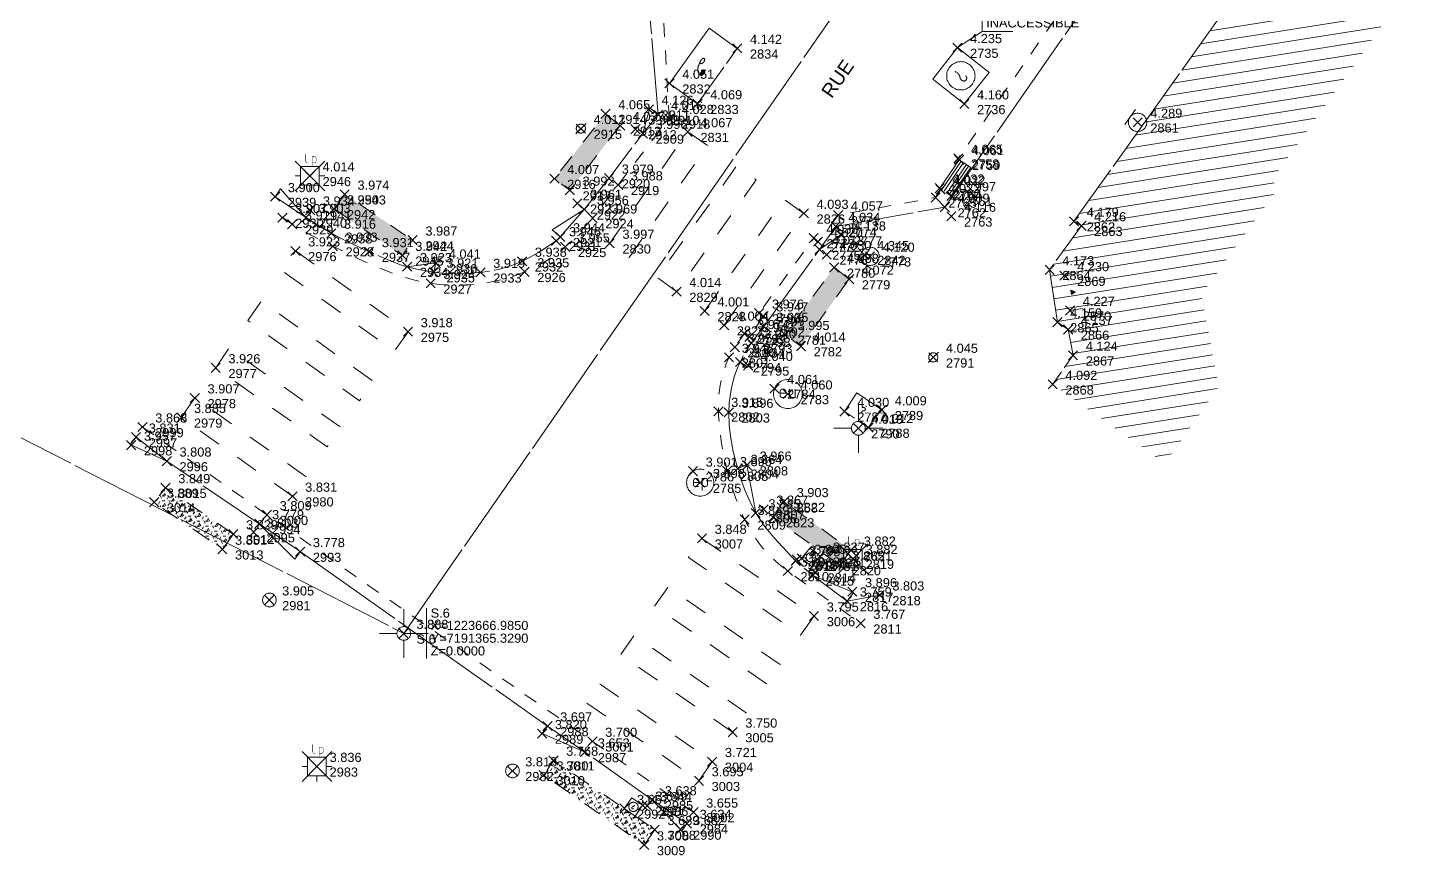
# Model space of a CAD drawing. Header units: metres. Extents: x 1223562 to 1223801, y 7191360 to 7191620.
# Drawn here: x 1223658.76 to 1223689.04, y 7191360.48 to 7191378.57 of the extents above; entities that cross this region are included whole.
import ezdxf
from ezdxf.enums import TextEntityAlignment as Align

# ---------------------------------------------------------------- set-up
doc = ezdxf.new("R2010")
doc.units = ezdxf.units.M
doc.header["$PDMODE"] = 3
doc.header["$PDSIZE"] = 0.1
for name, pattern in [('LL_0822', [2.5, 2.5, 0]), ('LL_0824', [0.35, 0.1, -0.25]), ('LL_0828', [0.8, 0.4, -0.4]), ('LL_0829', [0.6, 0.3, -0.3]), ('ML_0862', [1, 0.5, -0.5]), ('RL_1105', [2.5, 2.5, 0]), ('Socle_Continu', [2.5, 2.5, 0]), ('YL_2901', [2.5, 2.5, 0])]:
    doc.linetypes.add(name, pattern=pattern)
for name, color, linetype, lineweight in [('BATIH_SCS', 201, 'Socle_Continu', 13), ('EAUPO_SCS', 140, 'Socle_Continu', 13), ('ECPUB_SCS', 30, 'Socle_Continu', 13), ('HABIL_SCI', 7, 'Socle_Continu', 13), ('INDET_SCI', 7, 'Socle_Continu', 13), ('INDET_SCS', 7, 'Socle_Continu', 13), ('MARQU_SCS', 7, 'Socle_Continu', 13), ('SIGNV_SCS', 20, 'Socle_Continu', 13), ('SIGTA_SCI', 7, 'Socle_Continu', 13), ('SIGTM_PSI', 1, 'Socle_Continu', 13), ('SIGTM_SCI', 1, 'Socle_Continu', 13), ('SIGTO_PSI', 255, 'Socle_Continu', 13), ('SIGTO_SCI', 255, 'Socle_Continu', 13), ('TELEC_SCS', 3, 'Socle_Continu', 13), ('VOIRH_SCS', 7, 'Socle_Continu', 13), ('VOIRI_SCS', 7, 'Socle_Continu', 13)]:
    doc.layers.add(name, color=color, linetype=linetype, lineweight=lineweight)
for name, color, linetype, lineweight, true_color in [('BATIM_SCS', 7, 'Socle_Continu', 13, 0xdf7fff), ('EAUPL_SCS', 5, 'Socle_Continu', 13, 0x0000ff), ('EAUUS_SCS', 7, 'Socle_Continu', 13, 0x7f3f00), ('SIGTR_PSS', 7, 'Socle_Continu', 13, 0x9966cc), ('SIGTS_PSS', 7, 'Socle_Continu', 13, 0x9966cc)]:
    doc.layers.add(name, color=color, linetype=linetype, lineweight=lineweight, true_color=true_color)
doc.styles.get("Standard").update_dxf_attribs({"font": 'arial.ttf'})
pattern_1 = [(0, (0, 0), (0, 0.1099852), [0.0635, -0.127]), (120, (0, 0), (-0.0952499772403, -0.0549926), [0.0635, -0.127]), (60, (0.0635, 0), (-0.0952499772403, 0.0549926), [0.0635, -0.127])]

# ---------------------------------------------------------------- blocks, each defined once
blk = doc.blocks.new('YP_1521')
at = {"layer": 'SIGTO_SCI', "color": 7, "linetype": 'Socle_Continu'}
blk.add_point((0, 0), dxfattribs=at)
at = {"layer": 'SIGTA_SCI', "linetype": 'Socle_Continu'}
blk.add_attdef('ALT', (0.278, 0.099), '', height=0.2, dxfattribs=at)
at = {"layer": 'SIGTA_SCI', "linetype": 'Socle_Continu', "flags": 9}
blk.add_attdef('CALQUE_ALT', (1.69, -1.18), '', height=0.2, dxfattribs=at)
at = {"layer": 'SIGTM_SCI', "linetype": 'Socle_Continu'}
blk.add_attdef('MAT', (0.278, -0.223), '', height=0.2, dxfattribs=at)
at = {"layer": 'SIGTM_SCI', "linetype": 'Socle_Continu', "flags": 9}
blk.add_attdef('CALQUE_MAT', (1.69, -1.501), '', height=0.2, dxfattribs=at)
at = {"layer": 'SIGTO_SCI', "linetype": 'Socle_Continu', "flags": 9}
for tag, p in [('ID', (1.69, 0.105)), ('NATURE', (1.69, -0.216)), ('FAMILLE', (1.69, -0.538)), ('CALQUE', (1.69, -0.859)), ('PCRS', (1.69, -1.823))]:
    blk.add_attdef(tag, p, '', height=0.2, dxfattribs=at)
blk = doc.blocks.new('YP_2900')
at = {"layer": 'SIGTO_PSI', "linetype": 'Socle_Continu'}
blk.add_line((0.5, 0), (0, 0), dxfattribs=at)
at = {"layer": 'SIGTO_PSI', "linetype": 'Socle_Continu', "flags": 128}
blk.add_lwpolyline([(0.5, -0.55), (0.5, 0.55)], dxfattribs=at)
at = {"layer": 'SIGTO_PSI', "color": 7, "linetype": 'Socle_Continu'}
blk.add_point((0, 0), dxfattribs=at)
at = {"layer": 'SIGTM_PSI', "color": 1, "linetype": 'Socle_Continu'}
blk.add_attdef('MAT', (0.589, 0.345), '', height=0.2, dxfattribs=at)
at = {"layer": 'SIGTM_PSI', "linetype": 'Socle_Continu', "flags": 9}
blk.add_attdef('CALQUE_MAT', (1.598, -0.695), '', height=0.2, dxfattribs=at)
at = {"layer": 'SIGTO_PSI', "linetype": 'Socle_Continu', "flags": 9}
for tag, p in [('ID', (1.598, 0.59)), ('NATURE', (1.598, 0.269)), ('FAMILLE', (1.598, -0.052)), ('CALQUE', (1.598, -0.374)), ('PCRS', (1.598, -1.016))]:
    blk.add_attdef(tag, p, '', height=0.2, dxfattribs=at)
at = {"layer": 'SIGTO_PSI', "linetype": 'Socle_Continu'}
for tag, p in [('X=', (0.589, 0.075)), ('Y=', (0.589, -0.204)), ('Z=', (0.589, -0.482))]:
    blk.add_attdef(tag, p, '', height=0.2, dxfattribs=at)
blk = doc.blocks.new('KP_0763')
at = {"layer": 'INDET_SCS', "linetype": 'Socle_Continu'}
blk.add_lwpolyline([(0, 0), (1, 0), (1, 1), (0, 1)], close=True, dxfattribs=at)
at = {"layer": 'INDET_SCS', "linetype": 'Socle_Continu', "flags": 128}
blk.add_lwpolyline([(0.426, 0.592, -1), (0.574, 0.592, -0.209077), (0.535, 0.496, 0.201083), (0.5, 0.412), (0.5, 0.371)], format="xyb", dxfattribs=at)
at = {"layer": 'INDET_SCS', "linetype": 'Socle_Continu'}
blk.add_lwpolyline([(0.494, 0.341, 0.098491), (0.492, 0.338, 0.098491), (0.491, 0.335, 0.098491), (0.492, 0.331, 0.098491), (0.494, 0.328, 0.098491), (0.496, 0.326, 0.098491), (0.5, 0.325, 0.098491), (0.504, 0.326, 0.098491), (0.506, 0.328, 0.098491), (0.508, 0.331, 0.098491), (0.509, 0.335, 0.098491), (0.508, 0.338, 0.098491), (0.506, 0.341, 0.098491), (0.504, 0.343, 0.098491), (0.5, 0.344, 0.098491), (0.496, 0.343, 0.098491)], format="xyb", close=True, dxfattribs=at)
blk.add_circle((0.5, 0.5), 0.353, dxfattribs=at)
at = {"layer": 'INDET_SCS', "linetype": 'Socle_Continu', "flags": 9}
for tag, p in [('ID', (1.315, 0.865)), ('NATURE', (1.315, 0.544)), ('FAMILLE', (1.315, 0.223)), ('CALQUE', (1.315, -0.099)), ('PCRS', (1.315, -0.42))]:
    blk.add_attdef(tag, p, '', height=0.2, dxfattribs=at)
blk = doc.blocks.new('BP_0089')
at = {"layer": 'EAUPL_SCS', "linetype": 'Socle_Continu'}
for p, q in [((1, 0.813), (-0.001, 0.812)), ((0, 0.625), (1, 0.626)), ((1, 0.376), (0, 0.375)), ((0, 0.187), (1, 0.188))]:
    blk.add_line(p, q, dxfattribs=at)
at = {"layer": 'EAUPL_SCS', "linetype": 'Socle_Continu', "flags": 128}
blk.add_lwpolyline([(0, 0), (-0.001, 1), (0.999, 1), (1, 0.001)], close=True, dxfattribs=at)
at = {"layer": 'EAUPL_SCS', "linetype": 'Socle_Continu', "flags": 9}
for tag, p in [('NATURE', (1.216, 0.676)), ('ID', (1.216, 0.998)), ('FAMILLE', (1.216, 0.355)), ('CALQUE', (1.216, 0.034)), ('PCRS', (1.216, -0.287))]:
    blk.add_attdef(tag, p, '', height=0.2, dxfattribs=at)
blk = doc.blocks.new('LP_0841')
at = {"layer": 'VOIRI_SCS', "linetype": 'Socle_Continu', "flags": 128}
blk.add_lwpolyline([(0, 0), (0, 0.5), (1, 0)], dxfattribs=at)
at = {"layer": 'VOIRI_SCS', "linetype": 'Socle_Continu', "flags": 9}
for tag, p in [('ID', (1.428, 0.548)), ('NATURE', (1.428, 0.227)), ('FAMILLE', (1.428, -0.095)), ('CALQUE', (1.428, -0.416)), ('PCRS', (1.428, -0.737))]:
    blk.add_attdef(tag, p, '', height=0.2, dxfattribs=at)
blk = doc.blocks.new('HP_0569')
at = {"layer": 'SIGNV_SCS', "linetype": 'Socle_Continu'}
blk.add_line((-0.2, -0.2), (0.2, -0.2), dxfattribs=at)
blk.add_circle((0, 0), 0.2, dxfattribs=at)
at = {"layer": 'SIGNV_SCS', "linetype": 'Socle_Continu', "flags": 9}
for tag, p in [('ID', (0.713, 0.595)), ('NATURE', (0.713, 0.273)), ('FAMILLE', (0.713, -0.048)), ('CALQUE', (0.713, -0.369)), ('PCRS', (0.713, -0.69))]:
    blk.add_attdef(tag, p, '', height=0.2, dxfattribs=at)
blk = doc.blocks.new('CP_0161')
at = {"layer": 'EAUUS_SCS', "linetype": 'Socle_Continu', "const_width": 0.0333, "flags": 128}
for points in [[(-0.071, -0.125), (-0.195, -0.125, -0.405328), (-0.27, -0.05), (-0.27, 0.075, -0.999132), (-0.071, 0.075), (-0.071, 0.025), (-0.245, 0.025)], [(0.054, 0.175), (0.054, -0.038, 0.410802), (0.141, -0.125), (0.253, -0.125), (0.253, 0.175)]]:
    blk.add_lwpolyline(points, format="xyb", dxfattribs=at)
at = {"layer": 'EAUUS_SCS', "linetype": 'Socle_Continu'}
blk.add_circle((0, 0), 0.5, dxfattribs=at)
at = {"layer": 'EAUUS_SCS', "linetype": 'Socle_Continu', "flags": 9}
for tag, p in [('ID', (0.989, 0.577)), ('NATURE', (0.989, 0.255)), ('FAMILLE', (0.989, -0.066)), ('CALQUE', (0.989, -0.387)), ('TYPE', (0.989, -1.03)), ('PCRS', (0.989, -0.709))]:
    blk.add_attdef(tag, p, '', height=0.2, dxfattribs=at)
blk = doc.blocks.new('KP_0764')
at = {"layer": 'INDET_SCS', "linetype": 'Socle_Continu', "flags": 128}
blk.add_lwpolyline([(0, 1), (1, 1), (1, 0), (0, 0)], close=True, dxfattribs=at)
blk.add_lwpolyline([(0.437, 0.578, -1), (0.562, 0.578, -0.209077), (0.53, 0.497, 0.201083), (0.5, 0.426), (0.5, 0.391)], format="xyb", dxfattribs=at)
at = {"layer": 'INDET_SCS', "linetype": 'Socle_Continu'}
blk.add_lwpolyline([(0.494, 0.365, 0.098491), (0.493, 0.362, 0.098491), (0.492, 0.359, 0.098491), (0.493, 0.356, 0.098491), (0.494, 0.354, 0.098491), (0.497, 0.352, 0.098491), (0.5, 0.352, 0.098491), (0.503, 0.352, 0.098491), (0.506, 0.354, 0.098491), (0.507, 0.356, 0.098491), (0.508, 0.359, 0.098491), (0.507, 0.362, 0.098491), (0.506, 0.365, 0.098491), (0.503, 0.367, 0.098491), (0.5, 0.367, 0.098491), (0.497, 0.367, 0.098491)], format="xyb", close=True, dxfattribs=at)
blk.add_lwpolyline([(0.494, 0.365, 0.098491), (0.493, 0.362, 0.098491), (0.492, 0.359, 0.098491), (0.493, 0.356, 0.098491), (0.494, 0.354, 0.098491), (0.497, 0.352, 0.098491), (0.5, 0.352, 0.098491), (0.503, 0.352, 0.098491), (0.506, 0.354, 0.098491), (0.507, 0.356, 0.098491), (0.508, 0.359, 0.098491), (0.507, 0.362, 0.098491), (0.506, 0.365, 0.098491), (0.503, 0.367, 0.098491), (0.5, 0.367, 0.098491), (0.497, 0.367, 0.098491)], format="xyb", close=True, dxfattribs=at)
at = {"layer": 'INDET_SCS', "linetype": 'Socle_Continu', "flags": 9}
for tag, p in [('ID', (1.453, 0.86)), ('NATURE', (1.453, 0.539)), ('CALQUE', (1.453, -0.103)), ('FAMILLE', (1.453, 0.218)), ('PCRS', (1.453, -0.425))]:
    blk.add_attdef(tag, p, '', height=0.2, dxfattribs=at)
blk = doc.blocks.new('YP_2908')
at = {"layer": 'SIGTR_PSS', "linetype": 'Socle_Continu'}
for p, q in [((0, 0.15), (0, 0.533)), ((-0.15, 0), (-0.533, 0)), ((0.15, 0), (0.533, 0)), ((0.533, 0), (0.15, 0)), ((0, -0.15), (0, -0.533))]:
    blk.add_line(p, q, dxfattribs=at)
blk.add_circle((0, 0), 0.15, dxfattribs=at)
at = {"layer": 'SIGTR_PSS', "linetype": 'Socle_Continu', "flags": 9}
for tag, p in [('ID', (0.884, 0.274)), ('NATURE', (0.884, -0.047)), ('FAMILLE', (0.884, -0.368)), ('CALQUE', (0.884, -0.689)), ('PCRS', (0.884, -1.011))]:
    blk.add_attdef(tag, p, '', height=0.2, dxfattribs=at)
blk = doc.blocks.new('AP_0001')
at = {"layer": 'EAUPO_SCS', "linetype": 'Socle_Continu'}
blk.add_line((0.113, 0.113), (-0.113, -0.113), dxfattribs=at)
blk.add_circle((0, 0), 0.1, dxfattribs=at)
at = {"layer": 'EAUPO_SCS', "linetype": 'Socle_Continu', "flags": 9}
for tag, p in [('ID', (0.809, 0.507)), ('NATURE', (0.809, 0.186)), ('FAMILLE', (0.809, -0.135)), ('CALQUE', (0.809, -0.456)), ('PCRS', (0.809, -0.778))]:
    blk.add_attdef(tag, p, '', height=0.2, dxfattribs=at)
blk = doc.blocks.new('LP_0842')
at = {"layer": 'VOIRI_SCS', "linetype": 'Socle_Continu', "flags": 128}
blk.add_lwpolyline([(1, 0), (1, 0.5), (0, 0)], dxfattribs=at)
at = {"layer": 'VOIRI_SCS', "linetype": 'Socle_Continu', "flags": 9}
for tag, p in [('ID', (1.488, 0.614)), ('NATURE', (1.488, 0.292)), ('FAMILLE', (1.488, -0.029)), ('CALQUE', (1.488, -0.35)), ('PCRS', (1.488, -0.672))]:
    blk.add_attdef(tag, p, '', height=0.2, dxfattribs=at)
blk = doc.blocks.new('GP_0481')
at = {"layer": 'ECPUB_SCS', "linetype": 'Socle_Continu'}
for p, q in [((-0.325, 0.325), (0, 0)), ((0, 0), (0.325, 0.325)), ((0, 0), (-0.325, -0.325)), ((-0.203, 0), (-0.325, 0)), ((0.203, 0.203), (-0.203, 0.203)), ((-0.203, 0.203), (-0.203, -0.203)), ((0.325, -0.325), (0, 0)), ((0.203, 0.203), (0.203, -0.203)), ((0.203, 0), (0.325, 0)), ((-0.203, -0.203), (0.203, -0.203)), ((0, -0.203), (0, -0.325))]:
    blk.add_line(p, q, dxfattribs=at)
at = {"layer": 'ECPUB_SCS', "linetype": 'Socle_Continu', "const_width": 0.01, "flags": 128}
for points in [[(-0.092, 0.487), (-0.092, 0.321, 0.378783), (-0.059, 0.287), (-0.048, 0.287)], [(0.048, 0.22), (0.048, 0.42), (0.098, 0.42, -0.410802), (0.137, 0.381), (0.137, 0.323, -0.396178), (0.098, 0.287), (0.059, 0.287)]]:
    blk.add_lwpolyline(points, format="xyb", dxfattribs=at)
at = {"layer": 'ECPUB_SCS', "linetype": 'Socle_Continu', "flags": 9}
for tag, p in [('ID', (0.722, 0.587)), ('NATURE', (0.722, 0.266)), ('FAMILLE', (0.722, -0.055)), ('CALQUE', (0.722, -0.377)), ('PCRS', (0.722, -0.698))]:
    blk.add_attdef(tag, p, '', height=0.2, dxfattribs=at)
blk = doc.blocks.new('RP_1121')
at = {"layer": 'BATIM_SCS', "linetype": 'Socle_Continu'}
blk.add_hatch(color=256, dxfattribs=at).paths.add_polyline_path([(0.438, 0.086), (0.5, 0.172), (0.563, 0.086)])
for p, q in [((0, 0.276), (0, 0)), ((0.438, 0.086), (0.5, 0.172)), ((0.563, 0.086), (0.438, 0.086)), ((0.5, 0.172), (0.563, 0.086)), ((1, -0.001), (1, 0.275))]:
    blk.add_line(p, q, dxfattribs=at)
at = {"layer": 'BATIM_SCS', "linetype": 'Socle_Continu', "flags": 9}
for tag, p in [('ID', (1.431, 0.651)), ('NATURE', (1.431, 0.33)), ('FAMILLE', (1.431, 0.008)), ('CALQUE', (1.431, -0.313)), ('PCRS', (1.431, -0.634))]:
    blk.add_attdef(tag, p, '', height=0.2, dxfattribs=at)
blk = doc.blocks.new('LP_0844')
at = {"layer": 'VOIRI_SCS', "linetype": 'Socle_Continu'}
blk.add_circle((0, 0), 0.15, dxfattribs=at)
at = {"layer": 'VOIRI_SCS', "linetype": 'Socle_Continu', "flags": 9}
for tag, p in [('ID', (0.914, 0.102)), ('NATURE', (0.914, -0.22)), ('FAMILLE', (0.914, -0.541)), ('CALQUE', (0.914, -0.862)), ('PCRS', (0.914, -1.183))]:
    blk.add_attdef(tag, p, '', height=0.2, dxfattribs=at)
blk = doc.blocks.new('YP_2903')
at = {"layer": 'SIGTR_PSS', "color": 1, "linetype": 'Socle_Continu'}
blk.add_line((0, 0.15), (0, 0.533), dxfattribs=at)
at = {"layer": 'SIGTR_PSS', "color": 5, "linetype": 'Socle_Continu'}
blk.add_line((-0.15, 0), (-0.533, 0), dxfattribs=at)
at = {"layer": 'SIGTR_PSS', "color": 3, "linetype": 'Socle_Continu'}
blk.add_line((0.15, 0), (0.533, 0), dxfattribs=at)
at = {"layer": 'SIGTR_PSS', "color": 2, "linetype": 'Socle_Continu'}
blk.add_line((0, -0.15), (0, -0.533), dxfattribs=at)
at = {"layer": 'SIGTR_PSS', "color": 4, "linetype": 'Socle_Continu'}
blk.add_circle((0, 0), 0.15, dxfattribs=at)
at = {"layer": 'SIGTR_PSS', "linetype": 'Socle_Continu', "flags": 9}
for tag, p in [('ID', (1.343, 0.305)), ('NATURE', (1.343, -0.016)), ('FAMILLE', (1.343, -0.337)), ('CALQUE', (1.343, -0.659)), ('PCRS', (1.343, -0.98))]:
    blk.add_attdef(tag, p, '', height=0.2, dxfattribs=at)
blk = doc.blocks.new('BP_0081')
at = {"layer": 'EAUPL_SCS', "linetype": 'Socle_Continu', "const_width": 0.0333, "flags": 128}
for points in [[(-0.051, -0.144), (-0.176, -0.144, -0.424), (-0.251, -0.069), (-0.251, 0.056, -0.997785), (-0.051, 0.056), (-0.051, 0.006), (-0.226, 0.006)], [(0.073, -0.295), (0.073, 0.156), (0.186, 0.156, -0.410802), (0.273, 0.068), (0.273, -0.062, -0.396178), (0.186, -0.144), (0.098, -0.144)]]:
    blk.add_lwpolyline(points, format="xyb", dxfattribs=at)
at = {"layer": 'EAUPL_SCS', "linetype": 'Socle_Continu'}
blk.add_circle((0, 0), 0.5, dxfattribs=at)
at = {"layer": 'EAUPL_SCS', "linetype": 'Socle_Continu', "flags": 9}
for tag, p in [('NATURE', (0.931, 0.348)), ('ID', (0.931, 0.67)), ('FAMILLE', (0.931, 0.027)), ('CALQUE', (0.931, -0.294)), ('PCRS', (0.931, -0.615)), ('TYPE', (0.931, -0.937))]:
    blk.add_attdef(tag, p, '', height=0.2, dxfattribs=at)
blk = doc.blocks.new('*U86')
at = {"layer": 'INDET_SCI', "linetype": 'Socle_Continu'}
blk.add_line((0.542, 0.354), (0, 0), dxfattribs=at)
at = {"layer": 'INDET_SCI', "linetype": 'Socle_Continu', "flags": 128}
blk.add_lwpolyline([(1.215, 0.354), (0.542, 0.354), (0.542, 0.711)], dxfattribs=at)
at = {"layer": 'INDET_SCI', "linetype": 'Socle_Continu'}
blk.add_point((0, 0), dxfattribs=at)
blk.add_attdef('TXT', (0.63, 0.441), '', height=0.2, dxfattribs=at)
at = {"layer": 'INDET_SCI', "linetype": 'Socle_Continu', "flags": 9}
for tag, p in [('ID', (1.967, 0.144)), ('NATURE', (1.967, -0.177)), ('FAMILLE', (1.967, -0.499)), ('CALQUE', (1.967, -0.82)), ('PCRS', (1.967, -1.141))]:
    blk.add_attdef(tag, p, '', height=0.2, dxfattribs=at)
blk = doc.blocks.new('IP_0645')
at = {"layer": 'TELEC_SCS', "linetype": 'Socle_Continu'}
h = blk.add_hatch(color=256, dxfattribs=at)
edge = h.paths.add_edge_path()
edge.add_ellipse((0.552, 0.603), major_axis=(-0.0325, 0.0325), ratio=1, start_angle=-134.959, end_angle=45.041, ccw=False)
edge.add_ellipse((0.552, 0.603), major_axis=(0.0325, 0.0325), ratio=1, start_angle=135.041, end_angle=315.041, ccw=False)
h = blk.add_hatch(color=256, dxfattribs=at)
edge = h.paths.add_edge_path()
edge.add_ellipse((0.414, 0.404), major_axis=(0.0324, 0.0324), ratio=1, start_angle=-44.959, end_angle=135.041, ccw=False)
edge.add_ellipse((0.414, 0.404), major_axis=(0.0324, 0.0324), ratio=1, start_angle=135.041, end_angle=315.041, ccw=False)
at = {"layer": 'TELEC_SCS', "linetype": 'Socle_Continu', "flags": 128}
blk.add_lwpolyline([(0, 1), (1, 1), (1, 0), (0, 0)], close=True, dxfattribs=at)
at = {"layer": 'TELEC_SCS', "linetype": 'Socle_Continu'}
for points in [[(0.47, 0.622, 0.070816), (0.429, 0.592, 0.035655), (0.413, 0.573, 0.098491)], [(0.55, 0.649, 0.060394), (0.492, 0.633, 0.025244), (0.47, 0.622, 0.098491)], [(0.598, 0.603, 0.098311), (0.594, 0.621, 0.098491), (0.584, 0.636, 0.098491), (0.57, 0.646, 0.098491), (0.552, 0.649, 0.098491), (0.534, 0.646, 0.098491), (0.52, 0.636, 0.098491), (0.51, 0.621, 0.098491), (0.506, 0.603, 0.000179), (0.506, 0.603, 0.098491)], [(0.378, 0.5, 0.062521), (0.367, 0.41, 0.003745), (0.367, 0.404, 0.098491)], [(0.46, 0.404, 0.098311), (0.457, 0.422, 0.098491), (0.447, 0.437, 0.098491), (0.432, 0.447, 0.098491), (0.414, 0.45, 0.098491), (0.397, 0.447, 0.098491), (0.382, 0.437, 0.098491), (0.372, 0.422, 0.098491), (0.369, 0.404, 0.000179), (0.369, 0.404, 0.098491)], [(0.413, 0.573, 0.059478), (0.388, 0.529, 0.035459), (0.378, 0.5, 0.098491)], [(0.506, 0.603, 0.098311), (0.51, 0.586, 0.098491), (0.52, 0.571, 0.098491), (0.534, 0.561, 0.098491), (0.552, 0.557, 0.098491), (0.57, 0.561, 0.098491), (0.584, 0.571, 0.098491), (0.594, 0.586, 0.098491), (0.598, 0.603, 0.000179), (0.598, 0.603, 0.098491)], [(0.369, 0.404, 0.098311), (0.372, 0.387, 0.098491), (0.382, 0.372, 0.098491), (0.397, 0.362, 0.098491), (0.414, 0.359, 0.098491), (0.432, 0.362, 0.098491), (0.447, 0.372, 0.098491), (0.457, 0.387, 0.098491), (0.46, 0.404, 0.000179), (0.46, 0.404, 0.098491)]]:
    blk.add_lwpolyline(points, format="xyb", dxfattribs=at)
at = {"layer": 'TELEC_SCS', "linetype": 'Socle_Continu', "flags": 9}
for tag, p in [('ID', (1.139, 0.951)), ('NATURE', (1.139, 0.63)), ('FAMILLE', (1.139, 0.309)), ('CALQUE', (1.139, -0.012)), ('PCRS', (1.139, -0.334))]:
    blk.add_attdef(tag, p, '', height=0.2, dxfattribs=at)
blk = doc.blocks.new('ZP_1565')
at = {"layer": 'HABIL_SCI', "linetype": 'Socle_Continu'}
blk.add_attdef('TYPE', text='', height=0.3, dxfattribs=at).set_placement((0, 0), align=Align.MIDDLE_CENTER)
at = {"layer": 'HABIL_SCI', "linetype": 'Socle_Continu', "flags": 9}
for tag, p in [('ID', (0.547, -0.599)), ('NATURE', (0.547, -0.92)), ('FAMILLE', (0.547, -1.242)), ('CALQUE', (0.547, -1.563)), ('PCRS', (0.533, -1.833))]:
    blk.add_attdef(tag, p, '', height=0.2, dxfattribs=at)

msp = doc.modelspace()

# ---------------------------------------------------------------- hatches: boundary and pattern name
at = {"layer": 'BATIH_SCS', "linetype": 'Socle_Continu'}
h = msp.add_hatch(dxfattribs=at)
h.set_pattern_fill('RL_1107', color=256, angle=324, pattern_type=2)
h.set_pattern_definition([(9, (0, 0), (-0.03910861626, 0.246922085149), [])])
h.paths.add_polyline_path([(1223693.899, 7191386.462), (1223691.445, 7191388.188), (1223686.618, 7191381.321), (1223681.64, 7191374.338), (1223681.803, 7191374.239), (1223681.106, 7191373.276), (1223681.279, 7191372.134), (1223681.511, 7191371.972), (1223681.62, 7191371.408), (1223681.173, 7191370.772), (1223683.629, 7191369.049), (1223684.806, 7191370.726), (1223684.419, 7191372.736), (1223686.136, 7191375.108), (1223685.953, 7191375.22), (1223689.066, 7191379.588)])
h.paths.add_polyline_path([(1223681.662, 7191372.796), (1223681.585, 7191372.734), (1223681.569, 7191372.829)], flags=16)
at = {"layer": 'VOIRH_SCS', "linetype": 'Socle_Continu'}
h = msp.add_hatch(dxfattribs=at)
h.set_pattern_fill('LL_0828', color=256, pattern_type=2)
h.set_pattern_definition(pattern_1)
h.paths.add_polyline_path([(1223766.644, 7191534.093), (1223766.476, 7191533.745), (1223767.544, 7191533.222), (1223767.716, 7191533.563)])
h.paths.add_polyline_path([(1223764.146, 7191526.481), (1223763.998, 7191526.123), (1223762.912, 7191526.626), (1223763.07, 7191526.987)])
h.paths.add_polyline_path([(1223761.261, 7191547.655), (1223761.611, 7191547.482), (1223761.318, 7191546.958), (1223760.632, 7191545.631), (1223760.366, 7191545.094), (1223760.009, 7191545.268), (1223760.274, 7191545.798), (1223760.97, 7191547.133)])
h.paths.add_polyline_path([(1223769.075, 7191542.832), (1223768.72, 7191543.01), (1223768.187, 7191541.953), (1223768.53, 7191541.765)])
h.paths.add_polyline_path([(1223676.723, 7191373.072), (1223676.396, 7191373.327), (1223675.318, 7191371.862), (1223675.669, 7191371.608)])
h.paths.add_polyline_path([(1223671.716, 7191376.429), (1223671.397, 7191376.687), (1223670.281, 7191375.269), (1223670.618, 7191375.016)])
h = msp.add_hatch(dxfattribs=at)
h.set_pattern_fill('LL_0828', color=256, pattern_type=2)
h.set_pattern_definition(pattern_1)
h.paths.add_polyline_path([(1223665.464, 7191374.607), (1223665.695, 7191374.928), (1223667.18, 7191373.925), (1223666.958, 7191373.591)])
h.paths.add_polyline_path([(1223676.52, 7191366.822), (1223676.766, 7191367.148), (1223675.298, 7191368.209), (1223675.063, 7191367.87)])
h = msp.add_hatch(dxfattribs=at)
h.set_pattern_fill('LL_0828', color=256, pattern_type=2)
h.set_pattern_definition(pattern_1)
h.paths.add_polyline_path([(1223663.259, 7191367.504), (1223663.018, 7191367.168), (1223661.527, 7191368.197), (1223661.777, 7191368.513)])
h = msp.add_hatch(dxfattribs=at)
h.set_pattern_fill('LL_0828', color=256, pattern_type=2)
h.set_pattern_definition(pattern_1)
h.paths.add_polyline_path([(1223672.473, 7191361.041), (1223672.243, 7191360.705), (1223670.046, 7191362.234), (1223670.259, 7191362.556)])

# ---------------------------------------------------------------- linework, layer by layer
at = {"layer": 'BATIM_SCS', "linetype": 'RL_1105', "flags": 128}
msp.add_lwpolyline([(1223691.445, 7191388.188), (1223686.618, 7191381.321), (1223681.64, 7191374.338), (1223681.803, 7191374.239), (1223681.106, 7191373.276), (1223681.279, 7191372.134), (1223681.511, 7191371.972), (1223681.62, 7191371.408), (1223681.173, 7191370.772)], dxfattribs=at)
at = {"layer": 'MARQU_SCS', "linetype": 'ML_0862', "flags": 128}
for points in [[(1223671.489, 7191373.856), (1223673.194, 7191376.293), (1223673.626, 7191375.991), (1223671.917, 7191373.547)], [(1223672.95, 7191372.8), (1223672.523, 7191373.108), (1223674.26, 7191375.545), (1223674.691, 7191375.242)], [(1223673.99, 7191372.065), (1223675.733, 7191374.51), (1223675.302, 7191374.813), (1223673.565, 7191372.377)], [(1223664.617, 7191373.689), (1223667.078, 7191371.923), (1223666.779, 7191371.498), (1223664.323, 7191373.259)], [(1223663.578, 7191372.168), (1223663.872, 7191372.597), (1223666.319, 7191370.842), (1223666.02, 7191370.416)], [(1223662.873, 7191371.134), (1223663.166, 7191371.564), (1223665.611, 7191369.834), (1223665.312, 7191369.409)], [(1223662.12, 7191370.049), (1223662.417, 7191370.476), (1223664.851, 7191368.753), (1223664.552, 7191368.327)], [(1223673.506, 7191367.407), (1223675.956, 7191365.709), (1223675.662, 7191365.29), (1223673.213, 7191366.987)], [(1223672.471, 7191365.926), (1223672.764, 7191366.345), (1223675.212, 7191364.649), (1223674.918, 7191364.23)], [(1223671.73, 7191364.865), (1223672.024, 7191365.285), (1223674.469, 7191363.59), (1223674.175, 7191363.171)], [(1223673.439, 7191362.106), (1223673.729, 7191362.528), (1223671.282, 7191364.223), (1223670.989, 7191363.804)]]:
    msp.add_lwpolyline(points, close=True, dxfattribs=at)
at = {"layer": 'SIGTS_PSS', "linetype": 'YL_2901', "flags": 128}
msp.add_lwpolyline([(1223754.624, 7191615.542), (1223774.768, 7191564.41), (1223759.899, 7191516.921), (1223739.481, 7191487.157), (1223712.27, 7191430.488), (1223666.985, 7191365.329), (1223604.313, 7191397.356), (1223562.746, 7191366.34)], dxfattribs=at)
at = {"layer": 'VOIRI_SCS', "linetype": 'LL_0822', "flags": 128}
for points in [[(1223670.408, 7191373.996), (1223670.929, 7191374.598), (1223671.473, 7191375.279), (1223672.213, 7191376.256), (1223672.551, 7191376.668), (1223672.32, 7191379.344), (1223674.023, 7191381.738), (1223676.725, 7191385.583), (1223677.32, 7191386.447), (1223677.575, 7191386.798), (1223680.824, 7191391.442, 0.004285), (1223682.471, 7191393.84, 0.032782), (1223683.614, 7191395.801, -0.009909), (1223684.768, 7191398.007), (1223687.565, 7191403.424), (1223692.921, 7191413.726), (1223693.304, 7191414.466), (1223693.933, 7191415.668), (1223696.679, 7191420.977), (1223698.22, 7191424.09), (1223699.067, 7191425.653)], [(1223725.843, 7191413.176), (1223719.78, 7191416.663), (1223718.931, 7191417.138), (1223714.702, 7191419.583), (1223711.451, 7191421.428), (1223709.573, 7191422.482), (1223709.133, 7191422.727, 0.099741), (1223708.068, 7191422.953, 0.135879), (1223706.971, 7191422.662, 0.12445), (1223706.17, 7191421.873, 0.016631), (1223706.033, 7191421.631), (1223705.372, 7191420.358), (1223700.035, 7191410.07), (1223697.258, 7191404.712), (1223696.842, 7191403.913), (1223692.93, 7191396.45), (1223692.184, 7191395.045, 0.00741), (1223690.411, 7191391.7, -0.028189), (1223689.217, 7191389.656, -0.006258), (1223686.621, 7191385.843), (1223683.045, 7191380.73), (1223682.587, 7191380.061), (1223678.817, 7191374.645), (1223676.429, 7191374.225), (1223676.076, 7191373.72), (1223674.855, 7191372.041), (1223674.583, 7191371.677), (1223674.473, 7191371.509), (1223674.374, 7191371.334), (1223674.338, 7191371.261), (1223674.289, 7191371.151), (1223674.219, 7191370.961), (1223674.165, 7191370.766), (1223674.126, 7191370.566), (1223674.102, 7191370.365), (1223674.092, 7191370.162), (1223674.102, 7191369.876), (1223674.137, 7191369.592), (1223674.191, 7191369.309), (1223674.262, 7191369.029), (1223674.289, 7191368.935), (1223674.344, 7191368.752), (1223674.438, 7191368.479), (1223674.549, 7191368.215), (1223674.681, 7191367.963), (1223674.868, 7191367.682), (1223675.082, 7191367.417), (1223675.554, 7191366.916), (1223675.932, 7191366.597), (1223676.678, 7191366.036), (1223677.39, 7191366.169)]]:
    msp.add_lwpolyline(points, format="xyb", dxfattribs=at)
at = {"layer": 'VOIRI_SCS', "linetype": 'LL_0829', "flags": 128}
for points in [[(1223705.945, 7191421.486), (1223705.623, 7191421.637), (1223699.23, 7191409.284), (1223696.827, 7191404.722), (1223692.605, 7191396.658), (1223691.867, 7191395.223, -0.018152), (1223689.904, 7191391.507, -0.013441), (1223688.902, 7191389.869, -0.008683), (1223686.324, 7191386.047), (1223682.742, 7191380.93), (1223679.109, 7191375.712), (1223679.129, 7191375.684)], [(1223678.725, 7191375.03), (1223678.614, 7191374.856), (1223676.483, 7191374.472), (1223676.044, 7191373.891), (1223675.949, 7191373.969), (1223674.757, 7191372.328), (1223674.851, 7191372.268), (1223674.544, 7191371.811), (1223674.433, 7191371.882), (1223674.223, 7191371.585), (1223674.097, 7191371.362, 0.11951), (1223673.866, 7191370.182, 0.050617), (1223674.057, 7191368.886, 0.049109), (1223674.44, 7191367.82, 0.126839), (1223675.382, 7191366.692), (1223676.974, 7191365.549)]]:
    msp.add_lwpolyline(points, format="xyb", dxfattribs=at)
for points in [[(1223673.336, 7191380.258), (1223672.643, 7191379.204), (1223672.654, 7191379.004), (1223672.787, 7191376.584), (1223671.672, 7191375.132), (1223671.114, 7191374.407)], [(1223664.334, 7191374.417), (1223664.546, 7191374.274), (1223664.901, 7191374.066), (1223665.267, 7191373.875), (1223665.434, 7191373.792), (1223666.013, 7191373.508), (1223666.392, 7191373.338), (1223666.777, 7191373.187), (1223667.17, 7191373.065), (1223667.37, 7191373.018), (1223667.573, 7191372.98), (1223667.766, 7191372.956), (1223667.961, 7191372.941), (1223668.158, 7191372.937), (1223668.355, 7191372.942), (1223668.551, 7191372.958), (1223668.747, 7191372.983), (1223668.942, 7191373.019), (1223669.134, 7191373.064), (1223669.323, 7191373.119), (1223669.509, 7191373.185), (1223669.627, 7191373.232), (1223669.691, 7191373.26), (1223669.868, 7191373.344), (1223670.039, 7191373.439), (1223670.205, 7191373.542), (1223670.363, 7191373.655), (1223670.514, 7191373.778), (1223670.673, 7191373.925), (1223670.824, 7191374.081), (1223671.114, 7191374.407)], [(1223661.274, 7191369.84), (1223663.994, 7191367.922), (1223671.112, 7191362.97), (1223673.319, 7191361.422)]]:
    msp.add_lwpolyline(points, dxfattribs=at)
at = {"layer": 'VOIRI_SCS', "linetype": 'LL_0828', "flags": 128}
for points in [[(1223671.716, 7191376.429), (1223671.397, 7191376.687), (1223670.281, 7191375.269), (1223670.618, 7191375.016)], [(1223665.464, 7191374.607), (1223665.695, 7191374.928), (1223667.18, 7191373.925), (1223666.958, 7191373.591)], [(1223676.723, 7191373.072), (1223676.396, 7191373.327), (1223675.318, 7191371.862), (1223675.669, 7191371.608)], [(1223676.52, 7191366.822), (1223676.766, 7191367.148), (1223675.298, 7191368.209), (1223675.063, 7191367.87)], [(1223672.473, 7191361.041), (1223672.243, 7191360.705), (1223670.046, 7191362.234), (1223670.259, 7191362.556)]]:
    msp.add_lwpolyline(points, close=True, dxfattribs=at)
at = {"layer": 'VOIRI_SCS', "linetype": 'LL_0822', "flags": 128}
for points in [[(1223664.173, 7191374.875), (1223664.846, 7191374.42), (1223665.177, 7191374.208), (1223665.517, 7191374.012), (1223665.869, 7191373.836), (1223666.227, 7191373.673), (1223666.569, 7191373.523), (1223666.916, 7191373.389), (1223667.061, 7191373.344), (1223667.274, 7191373.288), (1223667.641, 7191373.224), (1223667.885, 7191373.2), (1223668.131, 7191373.19), (1223668.377, 7191373.195), (1223668.623, 7191373.215), (1223668.663, 7191373.22), (1223668.868, 7191373.25), (1223669.109, 7191373.302), (1223669.345, 7191373.373), (1223669.573, 7191373.463), (1223669.767, 7191373.561), (1223669.954, 7191373.67), (1223670.319, 7191373.911)], [(1223670.408, 7191373.996), (1223670.319, 7191373.911)], [(1223673.177, 7191361.176), (1223672.414, 7191361.691), (1223670.949, 7191362.736), (1223670.127, 7191363.305), (1223664.72, 7191367.116), (1223663.827, 7191367.727), (1223661.804, 7191369.095), (1223661.131, 7191369.619)]]:
    msp.add_lwpolyline(points, dxfattribs=at)
at = {"layer": 'VOIRI_SCS', "linetype": 'LL_0828', "flags": 128}
msp.add_lwpolyline([(1223663.259, 7191367.504), (1223663.018, 7191367.168), (1223661.527, 7191368.197), (1223661.777, 7191368.513), (1223663.259, 7191367.504)], dxfattribs=at)
at = {"layer": 'VOIRI_SCS', "linetype": 'LL_0824', "flags": 128}
msp.add_lwpolyline([(1223675.554, 7191366.916), (1223675.575, 7191366.944), (1223675.973, 7191366.666)], dxfattribs=at)

# ---------------------------------------------------------------- block references
at = {"layer": 'BATIM_SCS', "linetype": 'Socle_Continu', "xscale": 0.7686277579151389, "rotation": 279.1866252434127}
msp.add_blockref('RP_1121', (1223681.431, 7191373.148), dxfattribs=at)
at = {"layer": 'EAUPL_SCS', "linetype": 'Socle_Continu', "xscale": 0.7528844448340157, "yscale": 0.3052331948941337, "rotation": 235.5698226445171}
msp.add_blockref('BP_0089', (1223679.129, 7191375.684), dxfattribs=at)
at = {"layer": 'EAUPL_SCS', "linetype": 'Socle_Continu', "xscale": 0.5937519851839186, "yscale": 0.5937519851839186, "zscale": 0.5937519851839186}
msp.add_blockref('BP_0081', (1223673.467, 7191368.625), dxfattribs=at)
at = {"layer": 'EAUPO_SCS', "linetype": 'Socle_Continu'}
for p in [(1223670.858, 7191376.363), (1223678.563, 7191371.364)]:
    msp.add_blockref('AP_0001', p, dxfattribs=at)
at = {"layer": 'EAUUS_SCS', "linetype": 'Socle_Continu', "xscale": 0.6318816715317321, "yscale": 0.6318816715317321}
msp.add_blockref('CP_0161', (1223675.384, 7191370.562), dxfattribs=at)
at = {"layer": 'ECPUB_SCS', "linetype": 'Socle_Continu'}
for p in [(1223664.933, 7191375.329), (1223676.806, 7191366.963), (1223665.086, 7191362.421)]:
    msp.add_blockref('GP_0481', p, dxfattribs=at)
at = {"layer": 'HABIL_SCI', "linetype": 'Socle_Continu', "rotation": 55.16023660517248}
msp.add_blockref('ZP_1565', (1223678.246, 7191380.008), dxfattribs=at).add_auto_attribs({'TYPE': 'RUE                          POISSONNIERE'})
at = {"layer": 'INDET_SCI', "linetype": 'Socle_Continu'}
msp.add_blockref('*U86', (1223679.09, 7191378.133), dxfattribs=at).add_auto_attribs({'TXT': 'INACCESSIBLE'})
at = {"layer": 'INDET_SCS', "linetype": 'Socle_Continu'}
for name, p, xscale, yscale, rotation in [('KP_0763', (1223679.09, 7191378.133), 0.8772117514691601, 0.8772117514691601, 232.0369566789022), ('KP_0764', (1223676.623, 7191370.181), 0.6311043244806613, 0.4867100868656553, 326.0108471538417), ('KP_0763', (1223675.684, 7191366.969), 0.2877039061368492, 0.2877039061368492, 321.6028314345298), ('KP_0763', (1223672.207, 7191361.573), 0.2875502876244833, 0.2875502876244833, 145.1101328723415)]:
    msp.add_blockref(name, p, dxfattribs=dict(at, xscale=xscale, yscale=yscale, rotation=rotation))
at = {"layer": 'SIGNV_SCS', "linetype": 'Socle_Continu'}
for p, rotation in [((1223683.031, 7191376.501), 234.516661695406), ((1223677.179, 7191373.572), 322.0425154988645)]:
    msp.add_blockref('HP_0569', p, dxfattribs=dict(at, rotation=rotation))
at = {"layer": 'SIGTO_PSI', "color": 193, "linetype": 'Socle_Continu'}
msp.add_blockref('YP_2900', (1223666.985, 7191365.329), dxfattribs=at).add_auto_attribs({'MAT': 'S.6', 'X=': 'X=1223666.9850', 'Y=': 'Y=7191365.3290', 'Z=': 'Z=0.0000'})
at = {"layer": 'SIGTO_SCI', "linetype": 'Socle_Continu'}
for p, values in [((1223674.278, 7191378.117), {'ALT': '4.142', 'MAT': '2834'}), ((1223679.09, 7191378.133), {'ALT': '4.235', 'MAT': '2735'}), ((1223672.797, 7191377.353), {'ALT': '4.051', 'MAT': '2832'}), ((1223673.408, 7191376.905), {'ALT': '4.069', 'MAT': '2833'}), ((1223679.242, 7191376.902), {'ALT': '4.160', 'MAT': '2736'}), ((1223671.397, 7191376.687), {'ALT': '4.065', 'MAT': '2914'}), ((1223672.345, 7191376.785), {'ALT': '4.126', 'MAT': '2911'}), ((1223672.551, 7191376.668), {'ALT': '4.016', 'MAT': '2910'}), ((1223672.787, 7191376.584), {'ALT': '4.028', 'MAT': '2918'}), ((1223670.858, 7191376.363), {'ALT': '4.011', 'MAT': '2915'}), ((1223671.716, 7191376.429), {'ALT': '4.037', 'MAT': '2913'}), ((1223672.052, 7191376.351), {'ALT': '3.999', 'MAT': '2912'}), ((1223672.213, 7191376.256), {'ALT': '3.996', 'MAT': '2909'}), ((1223673.194, 7191376.293), {'ALT': '4.067', 'MAT': '2831'}), ((1223683.031, 7191376.501), {'ALT': '4.289', 'MAT': '2861'}), ((1223679.109, 7191375.712), {'ALT': '4.065', 'MAT': '2758'}), ((1223679.129, 7191375.684), {'ALT': '4.061', 'MAT': '2759'}), ((1223664.933, 7191375.329), {'ALT': '4.014', 'MAT': '2946'}), ((1223670.281, 7191375.269), {'ALT': '4.007', 'MAT': '2916'}), ((1223671.473, 7191375.279), {'ALT': '3.979', 'MAT': '2920'}), ((1223671.672, 7191375.132), {'ALT': '3.988', 'MAT': '2919'}), ((1223678.704, 7191375.063), {'ALT': '4.032', 'MAT': '2760'}), ((1223678.725, 7191375.03), {'ALT': '4.022', 'MAT': '2764'}), ((1223664.173, 7191374.875), {'ALT': '3.900', 'MAT': '2939'}), ((1223665.695, 7191374.928), {'ALT': '3.974', 'MAT': '2943'}), ((1223670.618, 7191375.016), {'ALT': '3.992', 'MAT': '2917'}), ((1223670.78, 7191374.73), {'ALT': '3.961', 'MAT': '2923'}), ((1223678.614, 7191374.856), {'ALT': '4.022', 'MAT': '2765'}), ((1223678.958, 7191374.894), {'ALT': '3.997', 'MAT': '2761'}), ((1223664.846, 7191374.42), {'ALT': '3.903', 'MAT': '2940'}), ((1223664.94, 7191374.582), {'ALT': '3.934', 'MAT': '2941'}), ((1223665.464, 7191374.607), {'ALT': '3.950', 'MAT': '2942'}), ((1223670.929, 7191374.598), {'ALT': '3.956', 'MAT': '2922'}), ((1223675.733, 7191374.51), {'ALT': '4.093', 'MAT': '2826'}), ((1223676.483, 7191374.472), {'ALT': '4.057', 'MAT': '2771'}), ((1223678.817, 7191374.645), {'ALT': '4.009', 'MAT': '2762'}), ((1223678.957, 7191374.445), {'ALT': '4.116', 'MAT': '2763'}), ((1223664.334, 7191374.417), {'ALT': '3.907', 'MAT': '2930'}), ((1223664.546, 7191374.274), {'ALT': '3.911', 'MAT': '2929'}), ((1223671.114, 7191374.407), {'ALT': '3.969', 'MAT': '2924'}), ((1223676.429, 7191374.225), {'ALT': '4.034', 'MAT': '2774'}), ((1223681.64, 7191374.338), {'ALT': '4.179', 'MAT': '2862'}), ((1223681.803, 7191374.239), {'ALT': '4.216', 'MAT': '2863'}), ((1223665.4, 7191374.076), {'ALT': '3.916', 'MAT': '2938'}), ((1223667.18, 7191373.925), {'ALT': '3.987', 'MAT': '2944'}), ((1223670.319, 7191373.911), {'ALT': '3.946', 'MAT': '2931'}), ((1223670.408, 7191373.996), {'ALT': '3.944', 'MAT': '2921'}), ((1223671.489, 7191373.856), {'ALT': '3.997', 'MAT': '2830'}), ((1223675.949, 7191373.969), {'ALT': '4.038', 'MAT': '2773'}), ((1223676.044, 7191373.891), {'ALT': '4.020', 'MAT': '2772'}), ((1223676.55, 7191374.035), {'ALT': '4.138', 'MAT': '2777'}), ((1223664.617, 7191373.689), {'ALT': '3.923', 'MAT': '2976'}), ((1223665.434, 7191373.792), {'ALT': '3.933', 'MAT': '2928'}), ((1223666.227, 7191373.673), {'ALT': '3.931', 'MAT': '2937'}), ((1223666.958, 7191373.591), {'ALT': '3.942', 'MAT': '2945'}), ((1223670.514, 7191373.778), {'ALT': '3.955', 'MAT': '2925'}), ((1223676.076, 7191373.72), {'ALT': '4.013', 'MAT': '2775'}), ((1223676.233, 7191373.609), {'ALT': '4.030', 'MAT': '2776'}), ((1223677.059, 7191373.606), {'ALT': '4.345', 'MAT': '2842'}), ((1223677.179, 7191373.572), {'ALT': '4.120', 'MAT': '2778'}), ((1223667.061, 7191373.344), {'ALT': '3.923', 'MAT': '2934'}), ((1223667.641, 7191373.224), {'ALT': '3.921', 'MAT': '2935'}), ((1223667.692, 7191373.423), {'ALT': '4.041', 'MAT': '2936'}), ((1223668.663, 7191373.22), {'ALT': '3.919', 'MAT': '2933'}), ((1223669.573, 7191373.463), {'ALT': '3.938', 'MAT': '2932'}), ((1223669.627, 7191373.232), {'ALT': '3.935', 'MAT': '2926'}), ((1223676.396, 7191373.327), {'ALT': '4.058', 'MAT': '2780'}), ((1223681.106, 7191373.276), {'ALT': '4.173', 'MAT': '2864'}), ((1223667.573, 7191372.98), {'ALT': '3.924', 'MAT': '2927'}), ((1223676.723, 7191373.072), {'ALT': '4.072', 'MAT': '2779'}), ((1223681.431, 7191373.148), {'ALT': '4.230', 'MAT': '2869'}), ((1223672.95, 7191372.8), {'ALT': '4.014', 'MAT': '2829'}), ((1223673.565, 7191372.377), {'ALT': '4.001', 'MAT': '2828'}), ((1223674.757, 7191372.328), {'ALT': '3.976', 'MAT': '2796'}), ((1223681.554, 7191372.389), {'ALT': '4.227', 'MAT': '2870'}), ((1223673.99, 7191372.065), {'ALT': '4.004', 'MAT': '2827'}), ((1223674.851, 7191372.268), {'ALT': '3.947', 'MAT': '2797'}), ((1223674.855, 7191372.041), {'ALT': '3.935', 'MAT': '2792'}), ((1223681.279, 7191372.134), {'ALT': '4.159', 'MAT': '2865'}), ((1223667.078, 7191371.923), {'ALT': '3.918', 'MAT': '2975'}), ((1223674.433, 7191371.882), {'ALT': '3.974', 'MAT': '2799'}), ((1223674.544, 7191371.811), {'ALT': '3.943', 'MAT': '2798'}), ((1223675.318, 7191371.862), {'ALT': '3.995', 'MAT': '2781'}), ((1223681.511, 7191371.972), {'ALT': '4.137', 'MAT': '2866'}), ((1223674.223, 7191371.585), {'ALT': '3.951', 'MAT': '2800'}), ((1223674.583, 7191371.677), {'ALT': '3.940', 'MAT': '2793'}), ((1223675.669, 7191371.608), {'ALT': '4.014', 'MAT': '2782'}), ((1223681.62, 7191371.408), {'ALT': '4.124', 'MAT': '2867'}), ((1223662.873, 7191371.134), {'ALT': '3.926', 'MAT': '2977'}), ((1223674.097, 7191371.362), {'ALT': '3.945', 'MAT': '2801'}), ((1223674.338, 7191371.261), {'ALT': '3.934', 'MAT': '2794'}), ((1223674.515, 7191371.186), {'ALT': '4.040', 'MAT': '2795'}), ((1223678.563, 7191371.364), {'ALT': '4.045', 'MAT': '2791'}), ((1223675.091, 7191370.681), {'ALT': '4.061', 'MAT': '2784'}), ((1223675.384, 7191370.562), {'ALT': '4.060', 'MAT': '2783'}), ((1223681.173, 7191370.772), {'ALT': '4.092', 'MAT': '2868'}), ((1223662.417, 7191370.476), {'ALT': '3.907', 'MAT': '2978'}), ((1223673.866, 7191370.182), {'ALT': '3.915', 'MAT': '2802'}), ((1223677.443, 7191370.215), {'ALT': '4.009', 'MAT': '2789'}), ((1223662.12, 7191370.049), {'ALT': '3.885', 'MAT': '2979'}), ((1223674.092, 7191370.162), {'ALT': '3.896', 'MAT': '2803'}), ((1223676.623, 7191370.181), {'ALT': '4.030', 'MAT': '2787'}), ((1223661.131, 7191369.619), {'ALT': '3.831', 'MAT': '2997'}), ((1223661.274, 7191369.84), {'ALT': '3.868', 'MAT': '2999'}), ((1223676.925, 7191369.813), {'ALT': '4.013', 'MAT': '2790'}), ((1223677.147, 7191369.828), {'ALT': '4.012', 'MAT': '2788'}), ((1223661.025, 7191369.443), {'ALT': '3.957', 'MAT': '2998'}), ((1223661.804, 7191369.095), {'ALT': '3.808', 'MAT': '2996'}), ((1223674.489, 7191369.006), {'ALT': '3.966', 'MAT': '2808'}), ((1223673.308, 7191368.875), {'ALT': '3.901', 'MAT': '2786'}), ((1223674.057, 7191368.886), {'ALT': '3.890', 'MAT': '2805'}), ((1223674.289, 7191368.935), {'ALT': '3.864', 'MAT': '2804'}), ((1223661.777, 7191368.513), {'ALT': '3.849', 'MAT': '3015'}), ((1223673.467, 7191368.625), {'ALT': '3.898', 'MAT': '2785'}), ((1223661.527, 7191368.197), {'ALT': '3.889', 'MAT': '3014'}), ((1223664.552, 7191368.327), {'ALT': '3.831', 'MAT': '2980'}), ((1223675.298, 7191368.209), {'ALT': '3.903', 'MAT': '2822'}), ((1223663.994, 7191367.922), {'ALT': '3.809', 'MAT': '3000'}), ((1223674.44, 7191367.82), {'ALT': '3.849', 'MAT': '2809'}), ((1223674.681, 7191367.963), {'ALT': '3.845', 'MAT': '2806'}), ((1223674.853, 7191368.043), {'ALT': '3.867', 'MAT': '2807'}), ((1223675.063, 7191367.87), {'ALT': '3.858', 'MAT': '2823'}), ((1223663.259, 7191367.504), {'ALT': '3.829', 'MAT': '3012'}), ((1223663.704, 7191367.542), {'ALT': '3.803', 'MAT': '2995'}), ((1223663.827, 7191367.727), {'ALT': '3.779', 'MAT': '2994'}), ((1223663.018, 7191367.168), {'ALT': '3.851', 'MAT': '3013'}), ((1223673.506, 7191367.407), {'ALT': '3.848', 'MAT': '3007'}), ((1223664.72, 7191367.116), {'ALT': '3.778', 'MAT': '2993'}), ((1223675.554, 7191366.916), {'ALT': '3.795', 'MAT': '2812'}), ((1223675.575, 7191366.944), {'ALT': '3.794', 'MAT': '2813'}), ((1223675.684, 7191366.969), {'ALT': '3.805', 'MAT': '2824'}), ((1223676.088, 7191367.016), {'ALT': '3.837', 'MAT': '2825'}), ((1223676.766, 7191367.148), {'ALT': '3.882', 'MAT': '2821'}), ((1223676.806, 7191366.963), {'ALT': '3.882', 'MAT': '2819'}), ((1223675.382, 7191366.692), {'ALT': '3.806', 'MAT': '2810'}), ((1223675.932, 7191366.597), {'ALT': '3.781', 'MAT': '2815'}), ((1223675.973, 7191366.666), {'ALT': '3.794', 'MAT': '2814'}), ((1223676.52, 7191366.822), {'ALT': '3.865', 'MAT': '2820'}), ((1223664.048, 7191366.06), {'ALT': '3.905', 'MAT': '2981'}), ((1223676.678, 7191366.036), {'ALT': '3.759', 'MAT': '2816'}), ((1223676.792, 7191366.24), {'ALT': '3.896', 'MAT': '2817'}), ((1223677.39, 7191366.169), {'ALT': '3.803', 'MAT': '2818'}), ((1223675.956, 7191365.709), {'ALT': '3.795', 'MAT': '3006'}), ((1223676.974, 7191365.549), {'ALT': '3.767', 'MAT': '2811'}), ((1223666.985, 7191365.329), {'ALT': '3.888', 'MAT': 'S.6'}), ((1223670.127, 7191363.305), {'ALT': '3.697', 'MAT': '2988'}), ((1223670.012, 7191363.139), {'ALT': '3.820', 'MAT': '2989'}), ((1223671.112, 7191362.97), {'ALT': '3.700', 'MAT': '3001'}), ((1223674.175, 7191363.171), {'ALT': '3.750', 'MAT': '3005'}), ((1223670.949, 7191362.736), {'ALT': '3.653', 'MAT': '2987'}), ((1223665.086, 7191362.421), {'ALT': '3.836', 'MAT': '2983'}), ((1223669.363, 7191362.324), {'ALT': '3.813', 'MAT': '2982'}), ((1223670.259, 7191362.556), {'ALT': '3.768', 'MAT': '3011'}), ((1223673.729, 7191362.528), {'ALT': '3.721', 'MAT': '3004'}), ((1223670.046, 7191362.234), {'ALT': '3.780', 'MAT': '3010'}), ((1223673.439, 7191362.106), {'ALT': '3.695', 'MAT': '3003'}), ((1223671.807, 7191361.501), {'ALT': '3.667', 'MAT': '2992'}), ((1223672.207, 7191361.573), {'ALT': '3.649', 'MAT': '2991'}), ((1223672.307, 7191361.562), {'ALT': '3.644', 'MAT': '2986'}), ((1223672.414, 7191361.691), {'ALT': '3.638', 'MAT': '2985'}), ((1223673.319, 7191361.422), {'ALT': '3.655', 'MAT': '3002'}), ((1223673.177, 7191361.176), {'ALT': '3.634', 'MAT': '2984'}), ((1223672.473, 7191361.041), {'ALT': '3.689', 'MAT': '3008'}), ((1223673.034, 7191361.042), {'ALT': '3.682', 'MAT': '2990'}), ((1223672.243, 7191360.705), {'ALT': '3.708', 'MAT': '3009'})]:
    msp.add_blockref('YP_1521', p, dxfattribs=at).add_auto_attribs(values)
at = {"layer": 'SIGTR_PSS', "color": 193, "linetype": 'Socle_Continu'}
msp.add_blockref('YP_2908', (1223676.925, 7191369.813), dxfattribs=at)
at = {"layer": 'SIGTR_PSS', "linetype": 'Socle_Continu'}
msp.add_blockref('YP_2903', (1223666.985, 7191365.329), dxfattribs=at)
at = {"layer": 'TELEC_SCS', "linetype": 'Socle_Continu', "xscale": 1.4926, "yscale": 0.7578, "rotation": 54.34075617569615}
msp.add_blockref('IP_0645', (1223673.408, 7191376.905), dxfattribs=at)
at = {"layer": 'VOIRI_SCS', "linetype": 'Socle_Continu'}
for name, p, xscale, yscale, zscale, rotation in [('LP_0842', (1223672.213, 7191376.256), 0.5326, 0.4731574815480558, 1.999999997201658, 50.65387374457363), ('LP_0841', (1223676.429, 7191374.225), 0.6172, 0.4511684155412833, 2.347489923254012, 235.0049907957296), ('LP_0842', (1223667.061, 7191373.344), 0.5925, 0.4121947999613743, 1.999999996819134, 348.3295933490127), ('LP_0842', (1223674.855, 7191372.041), 0.9356, 0.3859483042958486, 2.000000004653565, 236.428994419635), ('LP_0842', (1223661.804, 7191369.095), 0.8532, 0.411219359480741, 1.999999999446706, 142.0726825826962), ('LP_0841', (1223674.289, 7191368.935), 1.0482, 0.4259445021991678, 2.243371824273691, 291.9905869855378), ('LP_0842', (1223675.932, 7191366.597), 0.9336, 0.4676928388763352, 1.999999993270232, 323.090284421883), ('LP_0842', (1223670.949, 7191362.736), 0.9999, 0.4027223133751072, 2.000000006292314, 145.3552983277285), ('LP_0841', (1223673.177, 7191361.176), 0.92, 0.3921236171111117, 2.342667826032999, 146.0162895647135)]:
    msp.add_blockref(name, p, dxfattribs=dict(at, xscale=xscale, yscale=yscale, zscale=zscale, rotation=rotation))
for p, xscale, yscale, rotation in [((1223664.173, 7191374.875), 0.8122491218173987, 0.4122, 325.9656985824179), ((1223670.408, 7191373.996), 0.7964861091453921, 0.4732, 49.1133191587786), ((1223664.72, 7191367.116), 1.082103001009901, 0.4027, 145.6043307892097)]:
    msp.add_blockref('LP_0841', p, dxfattribs=dict(at, xscale=xscale, yscale=yscale, rotation=rotation))
for p in [(1223664.048, 7191366.06), (1223669.363, 7191362.324)]:
    msp.add_blockref('LP_0844', p, dxfattribs=at)

doc.saveas('drawing.dxf')
